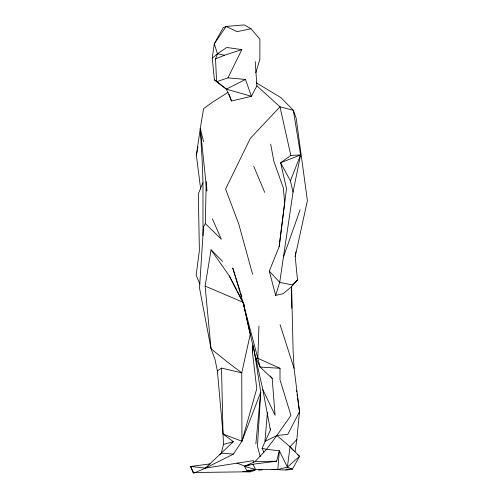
<?xml version="1.0" encoding="UTF-8"?>
<svg xmlns="http://www.w3.org/2000/svg" width="498" height="498" viewBox="0 0 498 498"><rect width="100%" height="100%" fill="white"/><g stroke="black" fill="none" stroke-linecap="round" stroke-linejoin="round"><path stroke-width="0.75" d="M228.215 92.217L212.54 102.19L203.62 108.552L200.264 128.528L202.263 162.018L202.972 182.629L202.985 235.604M240.198 291.486L232.747 267.999L243.261 303.039L257.815 358.311L280.019 368.277L280.001 379.769L290.919 415.4L276.882 435.507L266.498 449.339L255.044 461.602L244.443 466.365L247.027 470.778L253.862 470.361M206.216 181.689L205.338 223.633L221.317 239.208L212.447 218.933M258.954 326.084L257.815 358.311L260.112 367.063L272.182 378.399L275.083 415.239L262.851 389.704L243.261 303.039M247.027 470.778L255.58 469.477L277.834 469.552L279.347 450.746L266.498 449.339L262.091 448.262L270.377 430.073L270.277 428.535M210.119 463.912L190.591 466.47L193.062 472.515L193.89 473.1L205.381 468.114L233.363 454.139L241.941 441.24L256.763 388.677L252.411 351.962L252.866 346.708M267.426 412.369L264.924 441.465L276.882 435.507L287.819 434.324L299.516 411.709L294.081 368.321L293.092 350.449L291.573 286.692L297.487 280.007L295.202 256.476L295.843 251.882M255.848 443.992L260.74 392.169L253.955 348.998M295.09 451.618L296.827 439.547L299.516 411.709L297.586 397.995M252.411 351.962L253.09 345.058M291.791 308.268L291.573 286.692L283.169 293.702L275.649 295.395L269.294 271.142L279.16 246.666L284.651 202.611L283.331 187.995L273.838 161.19L270.669 144.152M279.16 246.666L286.512 188.605L280.617 162.746L290.832 155.413L300.593 154.928L293.334 110.307L280.934 97.602L256.426 82.911M277.834 469.552L287.383 467.099L290.048 446.756L296.827 439.547M255.225 61.553L256.893 85.855L251.44 96.295L226.372 89.142L214.377 79.829L212.248 58.129L214.277 43.855L223.129 27.82L226.104 26.45L244.238 24.9L250.992 28.747L259.912 39.23L259.856 59.38L255.798 72.727M200.688 189.209L196.368 155.289L200.264 128.528L200.85 130.775M293.036 192.135L290.402 180.842L280.617 162.746L300.593 154.928L293.036 192.135L279.702 282.36L275.649 295.395M219.767 454.774L221.293 453.099L223.502 444.421L223.042 434.057L217.389 370.96L215.012 359.382L211.034 348.756L205.108 286.07L211.059 249.791L222.569 261.375M196.368 155.289L197.395 149.948M197.687 148.423L197.98 146.898M295.202 256.476L307.409 200.669L296.198 118.331L293.334 110.307L280.001 106.821L256.893 85.855M252.99 464.204L255.58 469.477L244.443 466.365L252.99 464.204L276.627 461.204L279.347 450.746L287.383 467.099L292.438 469.135L299.547 456.336L290.048 446.756L276.882 435.507M299.124 413.216L299.516 411.709M283.487 256.875L300.095 209.807M215.547 58.876L217.495 53.74L226.771 47.466L241.847 49.595L227.966 77.85L216.568 81.784L215.547 58.876L224.399 55.29L241.847 49.595M241.941 441.24L241.754 372.84L221.517 368.109L223.042 434.057L241.941 441.24L260.74 392.169L257.447 446.146L260.205 456.685M290.402 180.842L300.593 154.928M202.972 182.629L198.316 193.809L199.381 250.482L196.162 275.126L199.854 284.097M205.406 223.465L203.501 226.771L199.524 287.981L211.034 348.756L227.287 361.94L241.754 372.84L250.195 334.55L243.186 302.305L205.108 286.07M297.487 280.007L292.376 284.924L279.702 282.36L269.294 271.142M193.89 473.1L190.591 466.47L205.381 468.114L233.357 441.658L223.042 434.057M287.383 467.099L299.547 456.336L297.835 454.848M212.248 58.129L217.495 53.74L224.399 55.29M206.633 467.236L205.381 468.114L253.426 460.631L253.7 462.113M217.389 370.96L221.517 368.109M226.372 89.142L245.502 79.45L251.44 96.295L231.514 101.001L226.372 89.142L214.377 79.829M244.443 466.365L249.448 464.572M194.606 472.378L193.062 472.515L250.488 471.762L255.194 470.261M223.502 444.421L233.357 441.658M250.992 28.747L237.004 31.648L226.104 26.45L214.277 43.855L217.495 53.74M258.418 470.081L262.216 469.851M255.044 461.602L276.627 461.204M285.653 469.197L292.438 469.135L286.263 470.062L272.064 469.409M242.85 471.594L250.488 471.762M280.019 368.277L260.112 367.063L255.455 357.078L256.887 358.902M221.293 453.099L233.363 454.139M227.966 77.85L245.502 79.45M236.899 463.022L245.346 466.365M290.048 446.756L293.503 450.684M270.271 375.965L272.182 378.399M211.059 249.791L229.273 275.873L236.768 290.104M237.478 291.461L241.76 299.591M229.273 275.873L244.387 305.517M262.091 448.262L263.903 452.321M253.756 166.338L264.693 192.359M229.136 94.178L231.514 101.001M280.057 324.69L294.081 368.321M240.665 292.949L241.829 296.621M243.398 303.045L244.686 307.503M252.611 274.292L238.71 223.863L225.594 189.047L250.326 138.369L280.001 106.821L290.832 155.413M203.589 141.681L200.264 128.528L206.838 191.008L206.714 187.124M262.851 389.704L270.377 430.073M296.509 390.376L296.727 391.901M297.045 394.186L297.368 396.47"/></g></svg>
